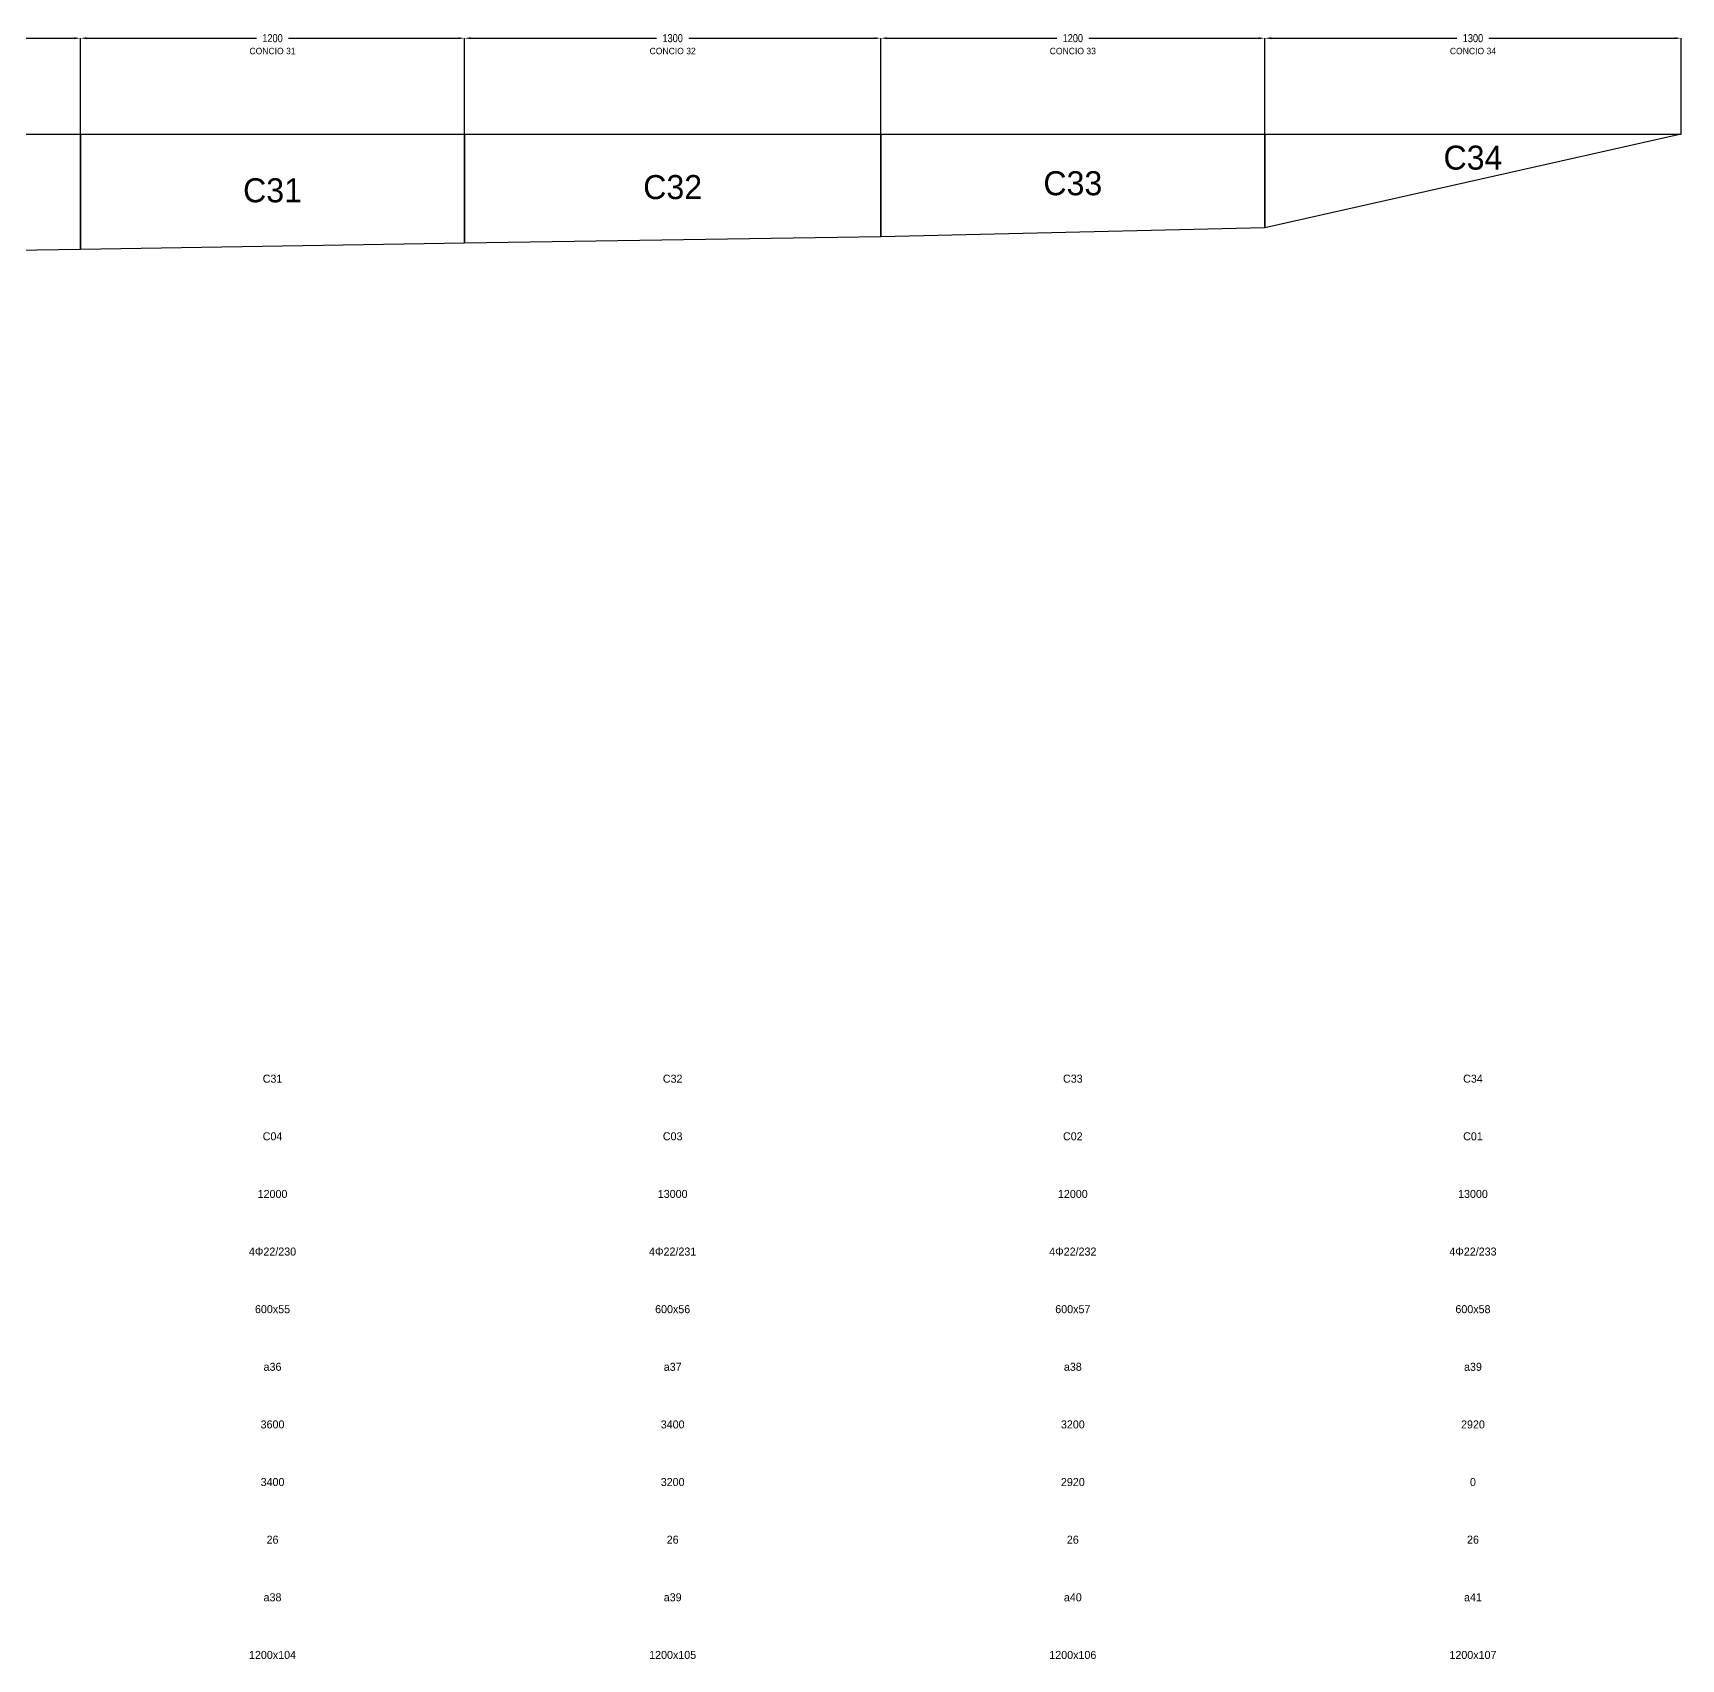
# Model space of a CAD drawing. Header units: metres. Extents: x -4682 to 408500, y -48400 to 9164.
# Drawn here: x 357016 to 408500, y -47629 to 3164 of the extents above; entities that cross this region are included whole.
import ezdxf
from ezdxf.enums import TextEntityAlignment as Align

# ---------------------------------------------------------------- set-up
doc = ezdxf.new("R2010")
doc.units = ezdxf.units.M
for name, color, linetype in [('02_CONCI', 7, 'Continuous'), ('04_TESTI', 3, 'Continuous'), ('08_TAB_TESTI', 2, 'Continuous')]:
    doc.layers.add(name, color=color, linetype=linetype)
doc.styles.add('OpenSansCondensed-Light', font='OpenSansCondensed-Light.ttf')
doc.dimstyles.new('QUOTE_CM', dxfattribs={"dimtxt": 250, "dimasz": 200, "dimexe": 1.25, "dimexo": 0.625, "dimgap": 100, "dimtad": 1, "dimlfac": 0.1, "dimcen": 2.5, "dimazin": 3, "dimtfac": 1, "dimtmove": 0, "dimatfit": 3})

# ---------------------------------------------------------------- blocks, each defined once
blk = doc.blocks.new('_CLOSEDFILLED')
at = {"color": 0, "linetype": 'BYBLOCK'}
blk.add_solid([(-1, 0.16), (0, 0), (-1, -0.16)], dxfattribs=at)
blk = doc.blocks.new('*D30')
for p, q in [((345500, 0), (345500, 3000)), ((345700, 3000), (351500, 3000)), ((352500, 3000), (358300, 3000)), ((358500, 0), (358500, 3000))]:
    blk.add_line(p, q)
at = {"layer": 'Defpoints'}
for p in [(345500, 3000), (345500, 0), (358500, 0)]:
    blk.add_point(p, dxfattribs=at)
at = {"xscale": 200, "yscale": 200, "rotation": 180}
blk.add_blockref('_CLOSEDFILLED', (345500, 3000), dxfattribs=at)
at = {"xscale": 200, "yscale": 200}
blk.add_blockref('_CLOSEDFILLED', (358500, 3000), dxfattribs=at)
at = {"insert": (352000, 3000), "char_height": 250, "attachment_point": 5, "style": 'OpenSansCondensed-Light'}
blk.add_mtext('1300', dxfattribs=at)
blk = doc.blocks.new('*D31')
for p, q in [((358500, 0), (358500, 3000)), ((358700, 3000), (364000, 3000)), ((365000, 3000), (370300, 3000)), ((370500, 0), (370500, 3000))]:
    blk.add_line(p, q)
at = {"layer": 'Defpoints'}
for p in [(358500, 3000), (358500, 0), (370500, 0)]:
    blk.add_point(p, dxfattribs=at)
at = {"xscale": 200, "yscale": 200, "rotation": 180}
blk.add_blockref('_CLOSEDFILLED', (358500, 3000), dxfattribs=at)
at = {"xscale": 200, "yscale": 200}
blk.add_blockref('_CLOSEDFILLED', (370500, 3000), dxfattribs=at)
at = {"insert": (364500, 3000), "char_height": 250, "attachment_point": 5, "style": 'OpenSansCondensed-Light'}
blk.add_mtext('1200', dxfattribs=at)
blk = doc.blocks.new('*D32')
for p, q in [((370500, 0), (370500, 3000)), ((370700, 3000), (376500, 3000)), ((377500, 3000), (383300, 3000)), ((383500, 0), (383500, 3000))]:
    blk.add_line(p, q)
at = {"layer": 'Defpoints'}
for p in [(370500, 3000), (370500, 0), (383500, 0)]:
    blk.add_point(p, dxfattribs=at)
at = {"xscale": 200, "yscale": 200, "rotation": 180}
blk.add_blockref('_CLOSEDFILLED', (370500, 3000), dxfattribs=at)
at = {"xscale": 200, "yscale": 200}
blk.add_blockref('_CLOSEDFILLED', (383500, 3000), dxfattribs=at)
at = {"insert": (377000, 3000), "char_height": 250, "attachment_point": 5, "style": 'OpenSansCondensed-Light'}
blk.add_mtext('1300', dxfattribs=at)
blk = doc.blocks.new('*D33')
for p, q in [((383500, 0), (383500, 3000)), ((383700, 3000), (389000, 3000)), ((390000, 3000), (395300, 3000)), ((395500, 0), (395500, 3000))]:
    blk.add_line(p, q)
at = {"layer": 'Defpoints'}
for p in [(383500, 3000), (383500, 0), (395500, 0)]:
    blk.add_point(p, dxfattribs=at)
at = {"xscale": 200, "yscale": 200, "rotation": 180}
blk.add_blockref('_CLOSEDFILLED', (383500, 3000), dxfattribs=at)
at = {"xscale": 200, "yscale": 200}
blk.add_blockref('_CLOSEDFILLED', (395500, 3000), dxfattribs=at)
at = {"insert": (389500, 3000), "char_height": 250, "attachment_point": 5, "style": 'OpenSansCondensed-Light'}
blk.add_mtext('1200', dxfattribs=at)
blk = doc.blocks.new('*D34')
for p, q in [((395500, 0), (395500, 3000)), ((395700, 3000), (401500, 3000)), ((402500, 3000), (408300, 3000)), ((408500, 0), (408500, 3000))]:
    blk.add_line(p, q)
at = {"layer": 'Defpoints'}
for p in [(395500, 3000), (395500, 0), (408500, 0)]:
    blk.add_point(p, dxfattribs=at)
at = {"xscale": 200, "yscale": 200, "rotation": 180}
blk.add_blockref('_CLOSEDFILLED', (395500, 3000), dxfattribs=at)
at = {"xscale": 200, "yscale": 200}
blk.add_blockref('_CLOSEDFILLED', (408500, 3000), dxfattribs=at)
at = {"insert": (402000, 3000), "char_height": 250, "attachment_point": 5, "style": 'OpenSansCondensed-Light'}
blk.add_mtext('1300', dxfattribs=at)

msp = doc.modelspace()

# ---------------------------------------------------------------- linework, layer by layer
at = {"layer": '02_CONCI'}
for points in [[(345500, 0), (358500, 0), (358500, -3600), (345500, -3800), (345500, 0)], [(358500, 0), (370500, 0), (370500, -3400), (358500, -3600), (358500, 0)], [(370500, 0), (383500, 0), (383500, -3200), (370500, -3400), (370500, 0)], [(383500, 0), (395500, 0), (395500, -2920), (383500, -3200), (383500, 0)], [(395500, 0), (408500, 0), (408500, 0), (395500, -2920), (395500, 0)]]:
    msp.add_lwpolyline(points, dxfattribs=at)

# ---------------------------------------------------------------- texts
at = {"layer": '04_TESTI', "color": 2}
for s, p in [('CONCIO 31', (364500, 2600)), ('CONCIO 32', (377000, 2600)), ('CONCIO 33', (389500, 2600)), ('CONCIO 34', (402000, 2600))]:
    msp.add_text(s, height=200, dxfattribs=at).set_placement(p, align=Align.MIDDLE_CENTER)
at = {"layer": '04_TESTI', "color": 8}
for s, p in [('C34', (402000, -730)), ('C31', (364500, -1750)), ('C32', (377000, -1650)), ('C33', (389500, -1530))]:
    msp.add_text(s, height=750, dxfattribs=at).set_placement(p, align=Align.MIDDLE_CENTER)
at = {"layer": '08_TAB_TESTI'}
for s, p in [('C31', (364500, -29500)), ('C32', (377000, -29500)), ('C33', (389500, -29500)), ('C34', (402000, -29500)), ('C04', (364500, -31300)), ('C03', (377000, -31300)), ('C02', (389500, -31300)), ('C01', (402000, -31300)), ('12000', (364500, -33100)), ('13000', (377000, -33100)), ('12000', (389500, -33100)), ('13000', (402000, -33100)), ('4Φ22/230', (364500, -34900)), ('4Φ22/231', (377000, -34900)), ('4Φ22/232', (389500, -34900)), ('4Φ22/233', (402000, -34900)), ('600x55', (364500, -36700)), ('600x56', (377000, -36700)), ('600x57', (389500, -36700)), ('600x58', (402000, -36700)), ('a36', (364500, -38500)), ('a37', (377000, -38500)), ('a38', (389500, -38500)), ('a39', (402000, -38500)), ('3600', (364500, -40300)), ('3400', (377000, -40300)), ('3200', (389500, -40300)), ('2920', (402000, -40300)), ('3400', (364500, -42100)), ('3200', (377000, -42100)), ('2920', (389500, -42100)), ('0', (402000, -42100)), ('26', (364500, -43900)), ('26', (377000, -43900)), ('26', (389500, -43900)), ('26', (402000, -43900)), ('a38', (364500, -45700)), ('a39', (377000, -45700)), ('a40', (389500, -45700)), ('a41', (402000, -45700)), ('1200x104', (364500, -47500)), ('1200x105', (377000, -47500)), ('1200x106', (389500, -47500)), ('1200x107', (402000, -47500))]:
    msp.add_text(s, height=250, dxfattribs=at).set_placement(p, align=Align.MIDDLE_CENTER)

# ---------------------------------------------------------------- dimensions: what is measured, and where the dimension line sits
for base, p1, p2, picture, middle in [((345500, 3000), (345500, 0), (358500, 0), '*D30', (352000, 3000)), ((358500, 3000), (358500, 0), (370500, 0), '*D31', (364500, 3000)), ((370500, 3000), (370500, 0), (383500, 0), '*D32', (377000, 3000)), ((383500, 3000), (383500, 0), (395500, 0), '*D33', (389500, 3000)), ((395500, 3000), (395500, 0), (408500, 0), '*D34', (402000, 3000))]:
    dim = msp.add_linear_dim(base=base, p1=p1, p2=p2, dimstyle='QUOTE_CM')
    dim.commit()
    dim.dimension.update_dxf_attribs({"geometry": picture, "text_midpoint": middle})

doc.saveas('drawing.dxf')
